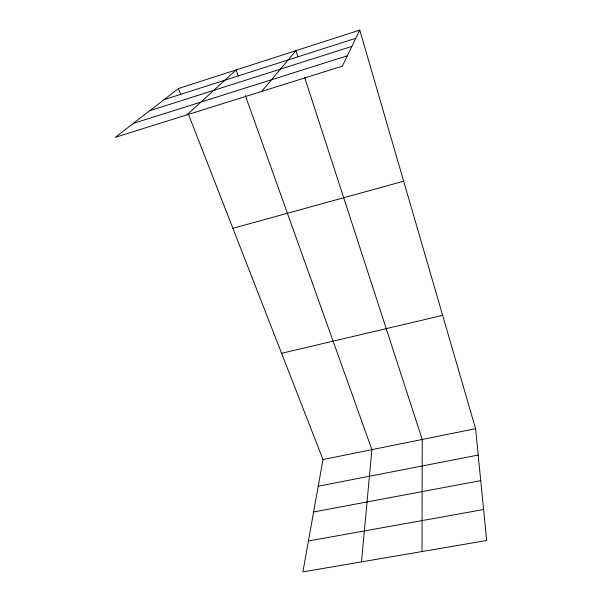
<?xml version="1.0" encoding="UTF-8"?>
<svg xmlns="http://www.w3.org/2000/svg" width="602" height="602" viewBox="0 0 602 602"><rect width="100%" height="100%" fill="white"/><g stroke="black" fill="none" stroke-linecap="round" stroke-linejoin="round"><path stroke-width="0.9" d="M422.04 551.537L422.22 439.475L304.589 77.282M361.471 561.892L371.901 449.649L245.345 95.583M188.298 113.831L322.988 459.544L302.911 571.9L486.672 540.491L475.58 428.684L359.763 30.1L178.44 88.524L115.328 137.309L342.305 66.152L359.763 30.1M261.682 91.429L295.943 50.666L297.96 56.874M186.906 114.869L236.172 69.922L238.384 76.115M163.977 99.706L355.805 38.272M149.717 110.73L351.877 46.377M133.283 123.433L347.324 55.79M232.899 228.316L403.671 181.217M281.593 353.299L442.651 315.358M322.988 459.544L475.58 428.684M318.217 486.228L478.191 455.059M313.619 511.978L480.727 480.622M308.435 540.987L483.602 509.533M178.44 88.524L180.818 94.634"/></g></svg>
